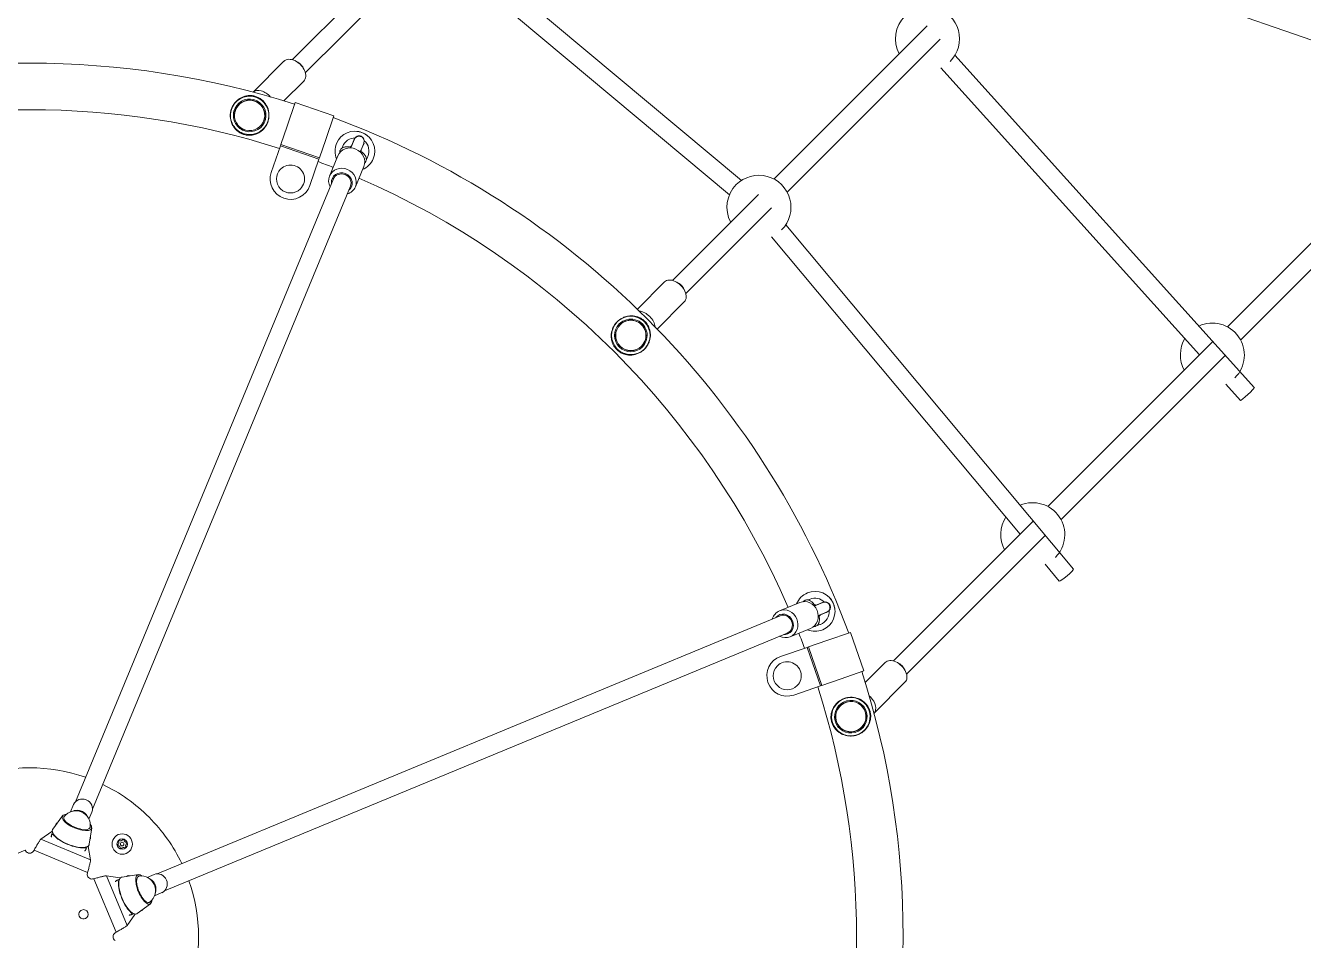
# Model space of a CAD drawing. Header units: millimetres. Extents: x -71377 to 516042, y -145869 to 441446.
# Drawn here: x 213938 to 215035, y 137520 to 138306 of the extents above; entities that cross this region are included whole.
import ezdxf

# ---------------------------------------------------------------- set-up
doc = ezdxf.new("R2010")
doc.units = ezdxf.units.MM
doc.header["$LTSCALE"] = 1000
doc.linetypes.add('_점선_M_', pattern=[3, 1.5, -1.5])
for name, color, linetype, lineweight in [('04', 4, 'Continuous', 5), ('09_HID', 9, '_점선_M_', 5), ('조경라인_dwg', 8, 'Continuous', 5)]:
    doc.layers.add(name, color=color, linetype=linetype, lineweight=lineweight)

# ---------------------------------------------------------------- blocks, each defined once
blk = doc.blocks.new('조경라인_dwg_A$C4b4f5580-7862184-지반층 배치도')
at = {"layer": '04'}
for p, q in [((-2553.7, -906.1), (-2849.4, -658.9)), ((-2820.3, -683.2), (-2939.5, -802.4)), ((-2928.2, -813.7), (-2808, -693.5)), ((-2819.3, -704.9), (-2564, -918.3)), ((-2256.4, -719), (-1963.6, -820.3)), ((-2394.3, -773.4), (-2525.7, -904.8)), ((-2514.4, -916.1), (-2383, -784.7)), ((-2113.3, -1084.2), (-2370.5, -798.6)), ((-2946.5, -803.7), (-2973, -830.3)), ((-2935.9, -803.8), (-2937.3, -803.2)), ((-2928.9, -811.6), (-2929.6, -810.1)), ((-2382.4, -809.3), (-2160.5, -1055.7)), ((-2946.6, -837.8), (-2929.5, -820.7)), ((-2937.3, -840.5), (-2937.4, -840.7)), ((-1941.1, -836.4), (-2136.5, -1031.8)), ((-2125.2, -1043.1), (-1929.8, -847.7)), ((-2880.2, -879.7), (-2878, -874.3)), ((-2924.4, -910.5), (-2916.5, -887.7)), ((-2900.2, -884.8), (-2907.4, -902.3)), ((-2885.2, -911.5), (-2878, -894)), ((-2904.1, -904.8), (-3125.6, -1439.6)), ((-3110.8, -1445.7), (-2889.4, -911)), ((-2539.1, -918.2), (-2612.8, -991.9)), ((-2601.5, -1003.2), (-2527.8, -929.6)), ((-2527.9, -954.4), (-2314.5, -1209.8)), ((-2268.5, -1239.8), (-2515.7, -944.1)), ((-2619.8, -993.2), (-2643.1, -1016.6)), ((-2609.2, -993.3), (-2610.7, -992.7)), ((-2602.3, -1001.1), (-2602.9, -999.6)), ((-2626.2, -1033.6), (-2602.8, -1010.2)), ((-2149.1, -1044.4), (-2290.7, -1186)), ((-2279.4, -1197.3), (-2138.4, -1056.3)), ((-2137.8, -1080.9), (-2125.2, -1094.9)), ((-2303.1, -1198.4), (-2423.3, -1318.6)), ((-2412, -1329.9), (-2292.8, -1210.7)), ((-2292.9, -1235.6), (-2280.8, -1250)), ((-2503.6, -1268.4), (-2521, -1275.6)), ((-2520.6, -1279.8), (-3055.3, -1501.3)), ((-2485.9, -1278.9), (-2480.5, -1276.7)), ((-3049.1, -1516), (-2514.4, -1294.6)), ((-2511.9, -1297.8), (-2494.4, -1290.6)), ((-2496.2, -1306.6), (-2484.8, -1339.7)), ((-2430.3, -1319.9), (-2447.4, -1337)), ((-2419.7, -1320), (-2421.1, -1319.4)), ((-2412.8, -1327.7), (-2413.4, -1326.3)), ((-2450.3, -1327.8), (-2450.1, -1327.7)), ((-2439.9, -1363.5), (-2413.3, -1336.9)), ((-2508.7, -1347.9), (-2485.9, -1340)), ((-3127.1, -1441.8), (-3129.7, -1448)), ((-3136.6, -1451.6), (-3145, -1463)), ((-3142.3, -1459), (-3142.7, -1459.8)), ((-3114, -1454.5), (-3111.4, -1448.3)), ((-3145.2, -1465.9), (-3146.1, -1468)), ((-3143.9, -1468), (-3144, -1468.3)), ((-3113.7, -1475.9), (-3111.6, -1461.9)), ((-3118, -1478.7), (-3118.1, -1479)), ((-3116.5, -1480.3), (-3115.6, -1478.1)), ((-3113.1, -1472.1), (-3112.8, -1471.2)), ((-3071.5, -1502), (-3085.5, -1504.1)), ((-3057.9, -1501.8), (-3064.1, -1504.4)), ((-3087.7, -1506), (-3089.9, -1506.9)), ((-3088.3, -1508.4), (-3088.6, -1508.6)), ((-3080.8, -1503.2), (-3081.7, -1503.5)), ((-3057.6, -1520.1), (-3051.4, -1517.5)), ((-3077.6, -1534.3), (-3077.9, -1534.4)), ((-3077.6, -1536.5), (-3075.4, -1535.6)), ((-3072.5, -1535.4), (-3061.2, -1527)), ((-3069.4, -1533.1), (-3068.6, -1532.7))]:
    blk.add_line(p, q, dxfattribs=at)
at = {"layer": '04', "flags": 128}
for points in [[(-2949.2, -875.2), (-2916.1, -886.6), (-2910.7, -870.8), (-2903.7, -850.5), (-2936.8, -839.1), (-2943.8, -859.4), (-2949.2, -875.2), (-2949.6, -876.3), (-2957.5, -899.1)], [(-2949.6, -876.3), (-2916.5, -887.7), (-2916.1, -886.6)], [(-2889.2, -878.1), (-2886.1, -870.5), (-2886.5, -871.6)], [(-2886.3, -870.9), (-2888.5, -876.3), (-2888.4, -876.2)], [(-2878.3, -875), (-2877.8, -873.9), (-2881, -881.5)], [(-2491.1, -1271.4), (-2483.5, -1268.2), (-2484.6, -1268.7)], [(-2483.9, -1268.4), (-2489.3, -1270.6), (-2489.2, -1270.6)], [(-2481.1, -1276.9), (-2480.1, -1276.5), (-2487.7, -1279.6)], [(-2497.3, -1306.9), (-2485.9, -1340), (-2484.8, -1339.7), (-2469, -1334.2), (-2448.7, -1327.2), (-2460.1, -1294.1), (-2480.4, -1301.1), (-2496.2, -1306.6), (-2497.3, -1306.9), (-2520.1, -1314.8)], [(-3114.5, -1477.9), (-3112.5, -1489.3), (-3155.3, -1471.6), (-3145.9, -1464.9)], [(-3168.1, -1481.9), (-3168.7, -1481.1), (-3214.7, -1500.2), (-3214.5, -1501.2)], [(-3115.3, -1501.2), (-3115.2, -1500.2), (-3161.1, -1481.1), (-3161.7, -1481.9)], [(-3074.5, -1536.3), (-3081.2, -1545.7), (-3098.9, -1503), (-3087.5, -1504.9)], [(-3091.5, -1552.1), (-3090.7, -1551.5), (-3109.8, -1505.6), (-3110.8, -1505.7)]]:
    blk.add_lwpolyline(points, dxfattribs=at)
at = {"layer": '04'}
for centre, radius, start, end in [((-2394, -784.4), 27.5, 314.9989, 135.0011), ((-2394, -784.4), 27.5, 135.0011, 208.0856), ((-3164.9, -1555.3), 750, 72.3371, 107.6629), ((-3164.9, -1555.3), 750, 72.3371, 107.6629), ((-2976, -850.2), 16.5, 75, 165), ((-2976, -850.2), 16.5, 75, 165), ((-2976, -850.2), 17.1, 75, 85.1419), ((-2976, -850.2), 17.1, 75, 85.1419), ((-2976, -850.2), 17.1, 64.8581, 75), ((-2976, -850.2), 17.1, 64.8581, 75), ((-2976, -850.2), 14, 345, 165), ((-2976, -850.2), 14, 345, 165), ((-2976, -850.2), 13.1, 345, 165), ((-2976, -850.2), 13.1, 345, 165), ((-2976, -850.2), 13, 345, 165), ((-2976, -850.2), 13, 345, 165), ((-2976, -850.2), 16.5, 345, 75), ((-2976, -850.2), 16.5, 345, 75), ((-3164.9, -1555.3), 710, 72.4124, 107.5876), ((-2976, -850.2), 16.5, 165, 255), ((-2976, -850.2), 16.5, 165, 255), ((-2976, -850.2), 14, 165, 255), ((-2976, -850.2), 14, 165, 255), ((-2976, -850.2), 13.1, 165, 255), ((-2976, -850.2), 13.1, 165, 255), ((-2976, -850.2), 13, 165, 255), ((-2976, -850.2), 13, 165, 255), ((-2976, -850.2), 16.5, 255, 345), ((-2976, -850.2), 16.5, 255, 345), ((-2976, -850.2), 14, 255, 345), ((-2976, -850.2), 14, 255, 345), ((-2976, -850.2), 13, 255, 345), ((-2976, -850.2), 13.1, 255, 345), ((-2976, -850.2), 13, 255, 345), ((-2976, -850.2), 13.1, 255, 345), ((-3164.9, -1555.3), 750, 44.9999, 69.663), ((-3164.9, -1555.3), 750, 44.9999, 69.663), ((-2976, -850.2), 17.1, 244.8581, 255), ((-2976, -850.2), 17.1, 244.8581, 255), ((-2976, -850.2), 17.1, 255, 265.1419), ((-2976, -850.2), 17.1, 255, 265.1419), ((-2885.6, -880.9), 17.1, 337.501, 157.5004), ((-2885.6, -880.9), 17.1, 67.5, 77.6419), ((-2885.6, -880.9), 17.1, 57.3581, 67.5), ((-2885.6, -880.9), 17.1, 157.5004, 202.8288), ((-2885.6, -880.9), 11.3, 157.5, 166.0752), ((-2885.6, -880.9), 11.3, 89.4689, 157.5), ((-2885.6, -880.9), 5.5, 122.4032, 140.0986), ((-2885.6, -880.9), 5.1, 128.2562, 137.5353), ((-2885.6, -880.9), 5, 130.3732, 136.8406), ((-2882.1, -872.6), 4.5, 137.9042, 157.5), ((-2882, -872.2), 4.45, 67.4853, 157.4991), ((-2882, -872.2), 4.45, 337.4972, 67.4853), ((-2882.1, -872.6), 4.5, 337.5, 346.7355), ((-2885.6, -880.9), 12.1, 337.5, 48.1018), ((-2885.6, -880.9), 5, 358.1593, 4.6267), ((-2885.6, -880.9), 5.1, 357.4651, 6.7437), ((-2885.6, -880.9), 5.5, 354.9012, 12.5968), ((-2885.6, -880.9), 17.1, 292.1732, 337.501), ((-2885.6, -880.9), 12.1, 324.2804, 337.5), ((-2940.9, -904.8), 17.5, 161, 251), ((-2940.9, -904.8), 12, 135, 315), ((-2940.9, -904.8), 12, 315, 135), ((-3164.9, -1555.3), 710, 68.4684, 69.5876), ((-2940.9, -904.8), 17.5, 251, 341), ((-3164.9, -1555.3), 710, 23.4684, 66.5316), ((-2538.7, -929.1), 27.5, 135.0016, 208.0857), ((-2538.7, -929.1), 27.5, 314.9984, 135.0016), ((-2648.7, -1039.1), 16.5, 135, 225), ((-2648.7, -1039.1), 16.5, 135, 225), ((-2648.7, -1039.1), 14, 135, 225), ((-2648.7, -1039.1), 14, 135, 225), ((-2648.7, -1039.1), 13.1, 135, 225), ((-2648.7, -1039.1), 13.1, 135, 225), ((-2648.7, -1039.1), 13, 135, 225), ((-2648.7, -1039.1), 13, 135, 225), ((-2648.7, -1039.1), 16.5, 45, 135), ((-2648.7, -1039.1), 16.5, 45, 135), ((-2648.7, -1039.1), 14, 315, 135), ((-2648.7, -1039.1), 14, 315, 135), ((-2648.7, -1039.1), 13.1, 315, 135), ((-2648.7, -1039.1), 13.1, 315, 135), ((-2648.7, -1039.1), 13, 315, 135), ((-2648.7, -1039.1), 13, 315, 135), ((-2648.7, -1039.1), 17.1, 45, 55.1419), ((-2648.7, -1039.1), 17.1, 45, 55.1419), ((-2648.7, -1039.1), 16.5, 315, 45), ((-2648.7, -1039.1), 16.5, 315, 45), ((-2648.7, -1039.1), 17.1, 34.8581, 45), ((-2648.7, -1039.1), 17.1, 34.8581, 45), ((-3164.9, -1555.3), 750, 20.337, 44.9999), ((-3164.9, -1555.3), 750, 20.337, 44.9999), ((-2149.4, -1056), 27.5, 314.9977, 115.0987), ((-2149.4, -1056), 27.5, 148.919, 208.0867), ((-2648.7, -1039.1), 17.1, 214.8581, 225), ((-2648.7, -1039.1), 17.1, 214.8581, 225), ((-2648.7, -1039.1), 17.1, 225, 235.1419), ((-2648.7, -1039.1), 17.1, 225, 235.1419), ((-2648.7, -1039.1), 16.5, 225, 315), ((-2648.7, -1039.1), 16.5, 225, 315), ((-2648.7, -1039.1), 14, 225, 315), ((-2648.7, -1039.1), 14, 225, 315), ((-2648.7, -1039.1), 13.1, 225, 315), ((-2648.7, -1039.1), 13.1, 225, 315), ((-2648.7, -1039.1), 13, 225, 315), ((-2648.7, -1039.1), 13, 225, 315), ((-2303.6, -1210.2), 27.5, 314.9975, 112.9783), ((-2303.6, -1210.2), 27.5, 146.8037, 208.0867), ((-2490.5, -1276), 17.1, 112.4942, 157.8281), ((-2490.5, -1276), 17.1, 292.5026, 112.4942), ((-2490.5, -1276), 11.3, 112.5, 121.0752), ((-2490.5, -1276), 11.3, 44.4689, 112.5), ((-2490.5, -1276), 5.5, 77.4032, 95.0986), ((-2490.5, -1276), 5.1, 83.2562, 92.5353), ((-2490.5, -1276), 5, 85.3733, 91.8406), ((-2482.2, -1272.5), 4.5, 92.9042, 112.5), ((-2481.8, -1272.4), 4.45, 22.5079, 112.4864), ((-2481.8, -1272.4), 4.45, 292.5174, 22.5079), ((-2490.5, -1276), 17.1, 22.5, 32.6419), ((-2490.5, -1276), 17.1, 12.3581, 22.5), ((-2490.5, -1276), 5.1, 312.4651, 321.7438), ((-2490.5, -1276), 5, 313.1593, 319.6268), ((-2490.5, -1276), 5.5, 309.9012, 327.5968), ((-2490.5, -1276), 12.1, 292.5, 3.1018), ((-2482.2, -1272.5), 4.5, 292.5, 301.7358), ((-2490.5, -1276), 17.1, 247.1785, 292.5026), ((-2490.5, -1276), 12.1, 279.2804, 292.5), ((-3164.9, -1555.3), 710, 20.4124, 21.5316), ((-2514.4, -1331.3), 17.5, 109, 199), ((-2514.4, -1331.3), 12, 135, 315), ((-2514.4, -1331.3), 12, 315, 135), ((-2514.4, -1331.3), 17.5, 199, 289), ((-3164.9, -1555.3), 750, 342.3371, 17.663), ((-3164.9, -1555.3), 750, 342.3371, 17.663), ((-3164.9, -1555.3), 710, 342.4124, 17.5876), ((-2459.8, -1366.4), 16.5, 105, 195), ((-2459.8, -1366.4), 16.5, 105, 195), ((-2459.8, -1366.4), 14, 105, 195), ((-2459.8, -1366.4), 14, 105, 195), ((-2459.8, -1366.4), 13.1, 105, 195), ((-2459.8, -1366.4), 13.1, 105, 195), ((-2459.8, -1366.4), 13, 105, 195), ((-2459.8, -1366.4), 13, 105, 195), ((-2459.8, -1366.4), 16.5, 15, 105), ((-2459.8, -1366.4), 16.5, 15, 105), ((-2459.8, -1366.4), 14, 285, 105), ((-2459.8, -1366.4), 14, 285, 105), ((-2459.8, -1366.4), 13.1, 285, 105), ((-2459.8, -1366.4), 13.1, 285, 105), ((-2459.8, -1366.4), 13, 285, 105), ((-2459.8, -1366.4), 13, 285, 105), ((-2459.8, -1366.4), 17.1, 15, 25.1419), ((-2459.8, -1366.4), 17.1, 15, 25.1419), ((-2459.8, -1366.4), 17.1, 184.8581, 195), ((-2459.8, -1366.4), 17.1, 184.8581, 195), ((-2459.8, -1366.4), 17.1, 195, 205.1419), ((-2459.8, -1366.4), 17.1, 195, 205.1419), ((-2459.8, -1366.4), 16.5, 195, 285), ((-2459.8, -1366.4), 16.5, 195, 285), ((-2459.8, -1366.4), 14, 195, 285), ((-2459.8, -1366.4), 14, 195, 285), ((-2459.8, -1366.4), 13.1, 195, 285), ((-2459.8, -1366.4), 13.1, 195, 285), ((-2459.8, -1366.4), 13, 195, 285), ((-2459.8, -1366.4), 13, 195, 285), ((-2459.8, -1366.4), 16.5, 285, 15), ((-2459.8, -1366.4), 16.5, 285, 15), ((-2459.8, -1366.4), 17.1, 4.8581, 15), ((-2459.8, -1366.4), 17.1, 4.8581, 15), ((-3164.9, -1555.3), 145, 70.6625, 109.3372), ((-3164.9, -1555.3), 145, 45, 64.337), ((-3125.3, -1459.8), 12.5, 352.5178, 142.4816), ((-3164.9, -1555.3), 145, 25.663, 45), ((-3085.4, -1475.8), 8.75, 135, 225), ((-3085.4, -1475.8), 8.75, 45, 135), ((-3085.4, -1475.8), 8.75, 315, 45), ((-3085.4, -1475.8), 4.5, 45, 225), ((-3090.2, -1474.5), 2, 295.5416, 34.4584), ((-3085.4, -1475.8), 4, 187.3316, 202.6684), ((-3088.9, -1479.3), 2, 355.5416, 94.4584), ((-3085.4, -1475.8), 4, 127.3316, 142.6684), ((-3085.4, -1475.8), 4.5, 225, 315), ((-3086.7, -1471), 2, 235.5416, 334.4584), ((-3085.4, -1475.8), 1.5, 45, 225), ((-3085.4, -1475.8), 4, 247.3316, 262.6684), ((-3085.4, -1475.8), 1.5, 225, 45), ((-3084.1, -1480.6), 2, 55.5416, 154.4584), ((-3085.4, -1475.8), 4, 67.3316, 82.6684), ((-3081.8, -1472.3), 2, 175.5416, 274.4584), ((-3085.4, -1475.8), 4, 307.3316, 322.6684), ((-3080.5, -1477.1), 2, 115.5416, 214.4584), ((-3085.4, -1475.8), 4.5, 315, 45), ((-3085.4, -1475.8), 4, 7.3316, 22.6684), ((-3164.9, -1479.6), 4, 216.4674, 323.5326), ((-3085.4, -1475.8), 8.75, 225, 315), ((-3111.4, -1501.8), 4, 171.4674, 278.5326), ((-3069.3, -1515.7), 12.5, 307.5193, 97.4873), ((-3164.9, -1555.3), 145, 340.6628, 19.3375), ((-3118.6, -1536.1), 4, 112.5, 292.5), ((-3118.6, -1536.1), 4, 292.5, 112.5), ((-3089.2, -1555.3), 4, 126.4674, 233.5326)]:
    blk.add_arc(centre, radius, start, end, dxfattribs=at)
for centre, major_axis, ratio, start_param, end_param in [((-2938, -812.2), (-8.49, 8.49), 0.656132, 5.22901, 6.283111), ((-2938, -812.2), (-8.49, 8.49), 0.656132, 4.589367, 5.22901), ((-2936.4, -810.6), (-6.36, 6.36), 0.656132, 4.589367, 5.22901), ((-2936.4, -810.6), (-6.36, 6.36), 0.656132, 4.195833, 4.589367), ((-2938, -812.2), (-8.49, 8.49), 0.656132, 4.195833, 4.589367), ((-2938, -812.2), (-8.49, 8.49), 0.656132, 3.141518, 4.195833), ((-2964.7, -838.9), (-8.49, 8.49), 0.656132, 4.589367, 6.265384), ((-2889.1, -889.4), (-11.1, 4.6), 0.925503, 4.712389, 6.283185), ((-2889.1, -889.4), (-11.1, 4.6), 0.925503, 3.141593, 4.712389), ((-2896.3, -906.9), (-11.1, 4.6), 0.925503, 4.712389, 6.283185), ((-2896.8, -907.9), (-8.31, 3.44), 0.925503, 4.712389, 6.758746), ((-2896.8, -907.9), (-7.39, 3.06), 0.925503, 4.712389, 6.283185), ((-2896.3, -906.9), (-11.1, 4.6), 0.925503, 3.141593, 4.712389), ((-2896.3, -906.9), (-11.1, 4.6), 0.925503, 0, 0.840994), ((-2896.8, -907.9), (-7.39, 3.06), 0.925503, 3.141593, 4.712389), ((-2896.8, -907.9), (-8.31, 3.44), 0.925503, 2.666034, 4.712389), ((-2896.3, -906.9), (-11.1, 4.6), 0.925503, 2.300599, 3.141593), ((-2611.3, -1001.7), (-8.49, 8.49), 0.656132, 5.229053, 6.283185), ((-2611.3, -1001.7), (-8.49, 8.49), 0.656132, 4.712389, 5.229053), ((-2609.7, -1000.1), (-6.36, 6.36), 0.656132, 4.712389, 5.229053), ((-2611.3, -1001.7), (-8.49, 8.49), 0.656132, 4.195725, 4.712389), ((-2609.7, -1000.1), (-6.36, 6.36), 0.656132, 4.195725, 4.712389), ((-2611.3, -1001.7), (-8.49, 8.49), 0.656132, 3.141593, 4.195725), ((-2638, -1028.4), (-8.49, 8.49), 0.656132, 4.712389, 5.638585), ((-2638, -1028.4), (-8.49, 8.49), 0.656132, 3.786193, 4.712389), ((-2119.3, -1089.5), (5.94, 5.35), 0.05653, 4.715346, 6.283167), ((-2119.3, -1089.5), (5.94, 5.35), 0.05653, 3.14455, 4.715346), ((-2274.7, -1244.9), (6.14, 5.13), 0.096076, 4.720978, 6.283137), ((-2274.7, -1244.9), (6.14, 5.13), 0.096076, 3.150182, 4.720978), ((-2499, -1279.5), (-4.6, 11.1), 0.925503, 4.712389, 6.283185), ((-2516.5, -1286.7), (-4.6, 11.1), 0.925503, 0, 0.840993), ((-2517.5, -1287.2), (-3.44, 8.31), 0.925503, 4.712389, 6.758744), ((-2516.5, -1286.7), (-4.6, 11.1), 0.925503, 4.712389, 6.283185), ((-2517.5, -1287.2), (-3.06, 7.39), 0.925503, 4.712389, 6.283185), ((-2516.5, -1286.7), (-4.6, 11.1), 0.925503, 3.141593, 4.712389), ((-2499, -1279.5), (-4.6, 11.1), 0.925503, 3.141593, 4.712389), ((-2517.5, -1287.2), (-3.44, 8.31), 0.925503, 2.666032, 4.712389), ((-2517.5, -1287.2), (-3.06, 7.39), 0.925503, 3.141593, 4.712389), ((-2516.5, -1286.7), (-4.6, 11.1), 0.925503, 2.300599, 3.141593), ((-2421.8, -1328.4), (-8.49, 8.49), 0.656132, 5.229053, 6.283185), ((-2421.8, -1328.4), (-8.49, 8.49), 0.656132, 4.712389, 5.229053), ((-2420.2, -1326.8), (-6.36, 6.36), 0.656132, 4.712389, 5.229053), ((-2421.8, -1328.4), (-8.49, 8.49), 0.656132, 4.195725, 4.712389), ((-2420.2, -1326.8), (-6.36, 6.36), 0.656132, 4.195725, 4.712389), ((-2421.8, -1328.4), (-8.49, 8.49), 0.656132, 3.141593, 4.195725), ((-2448.5, -1355.1), (-8.49, 8.49), 0.656132, 4.712389, 4.839051), ((-2448.5, -1355.1), (-8.49, 8.49), 0.656132, 3.15949, 4.712389), ((-3119.3, -1445.1), (-7.85, 3.25), 0.926383, 3.141593, 6.283185), ((-3123.7, -1455.8), (-8.78, 3.64), 0.926383, 4.712389, 5.496744), ((-3123.7, -1455.8), (-8.78, 3.64), 0.926383, 3.928042, 4.712389), ((-3140.5, -1459.7), (-1.85, 0.77), 0.926383, 5.50685, 6.283185), ((-3124.3, -1457.2), (-12.5, 5.2), 0.376583, 0, 3.141593), ((-3124.3, -1457.2), (-12.5, 5.2), 0.376583, 6.189264, 6.283185), ((-3124.3, -1457.2), (-12.5, 5.2), 0.376583, 5.675977, 6.189264), ((-3124.3, -1457.2), (-11.2, 4.6), 0.376583, 0, 3.141593), ((-3124.3, -1457.2), (-11.2, 4.6), 0.376583, 6.182514, 6.283185), ((-3124.3, -1457.2), (-12.5, 5.2), 0.376583, 3.235514, 3.7488), ((-3129.6, -1470), (-15.7, 6.5), 0.376583, 0, 3.141593), ((-3130.8, -1473), (-16.2, 6.7), 0.395746, 5.980961, 6.039408), ((-3129.6, -1470), (-15.7, 6.5), 0.376583, 6.189264, 6.283185), ((-3129.6, -1470), (-16.2, 6.7), 0.376583, 0.643501, 2.498092), ((-3124.3, -1457.2), (-11.2, 4.6), 0.376583, 3.141593, 3.242264), ((-3114.6, -1470.5), (-1.85, 0.77), 0.926383, 3.141593, 3.917914), ((-3124.3, -1457.2), (-12.5, 5.2), 0.376583, 3.141593, 3.235514), ((-3130.8, -1473), (-16.2, 6.7), 0.395746, 3.38537, 3.443817), ((-3129.6, -1470), (-15.7, 6.5), 0.376583, 3.141593, 3.235514), ((-3080, -1505), (-0.77, 1.85), 0.926383, 5.506863, 6.283185), ((-3066.8, -1514.7), (-5.2, 12.5), 0.376583, 0, 3.141593), ((-3066.8, -1514.7), (-5.2, 12.5), 0.376583, 6.189264, 6.283185), ((-3066.8, -1514.7), (-5.2, 12.5), 0.376583, 5.675977, 6.189264), ((-3054.7, -1509.7), (-3.25, 7.85), 0.926383, 3.141593, 6.283185), ((-3079.6, -1520), (-6.5, 15.7), 0.376583, 0, 3.141593), ((-3079.6, -1520), (-6.7, 16.2), 0.376583, 0.643501, 2.498092), ((-3082.6, -1521.2), (-6.7, 16.2), 0.395746, 5.980961, 6.039408), ((-3079.6, -1520), (-6.5, 15.7), 0.376583, 6.189264, 6.283185), ((-3066.8, -1514.7), (-4.6, 11.2), 0.376583, 0, 3.141593), ((-3066.8, -1514.7), (-4.6, 11.2), 0.376583, 6.182514, 6.283185), ((-3065.4, -1514.1), (-3.64, 8.78), 0.926383, 4.712389, 5.496736), ((-3065.4, -1514.1), (-3.64, 8.78), 0.926383, 3.928034, 4.712389), ((-3066.8, -1514.7), (-5.2, 12.5), 0.376583, 3.235514, 3.7488), ((-3082.6, -1521.2), (-6.7, 16.2), 0.395746, 3.38537, 3.443817), ((-3079.6, -1520), (-6.5, 15.7), 0.376583, 3.141593, 3.235514), ((-3069.3, -1530.9), (-0.77, 1.85), 0.926383, 3.141593, 3.917928), ((-3066.8, -1514.7), (-4.6, 11.2), 0.376583, 3.141593, 3.242264), ((-3066.8, -1514.7), (-5.2, 12.5), 0.376583, 3.141593, 3.235514)]:
    blk.add_ellipse(centre, major_axis=major_axis, ratio=ratio, start_param=start_param, end_param=end_param, dxfattribs=at)
for points, knots in [([(-2974.5, -833.2), (-2975.5, -833.1), (-2977.4, -833.1), (-2980.1, -833.7), (-2982.3, -834.5), (-2983.5, -835.1), (-2984.1, -835.5), (-2984.5, -835.7), (-2985.7, -836.5), (-2987.4, -837.8), (-2989.4, -840.2), (-2991, -842.9), (-2991.8, -844.9), (-2992.3, -846.9), (-2992.7, -849), (-2992.6, -852.2), (-2992, -855.2), (-2991.2, -857.3), (-2990.6, -858.5), (-2990.4, -858.9), (-2990, -859.5), (-2989.3, -860.7), (-2987.8, -862.5), (-2985.7, -864.3), (-2984.1, -865.3), (-2983.3, -865.7)], [0, 0, 0, 0, 0.0625, 0.125, 0.1875, 0.21875, 0.21875, 0.234375, 0.25, 0.3125, 0.375, 0.4375, 0.5, 0.5, 0.5625, 0.625, 0.6875, 0.75, 0.765625, 0.78125, 0.78125, 0.8125, 0.875, 0.9375, 1, 1, 1, 1]), ([(-2974.5, -833.2), (-2975.5, -833.1), (-2977.4, -833.1), (-2980.1, -833.7), (-2982.3, -834.5), (-2983.5, -835.1), (-2984.1, -835.5), (-2984.5, -835.7), (-2985.7, -836.5), (-2987.4, -837.8), (-2989.4, -840.2), (-2991, -842.9), (-2991.8, -844.9), (-2992.3, -846.9), (-2992.7, -849), (-2992.6, -852.2), (-2992, -855.2), (-2991.2, -857.3), (-2990.6, -858.5), (-2990.4, -858.9), (-2990, -859.5), (-2989.3, -860.7), (-2987.8, -862.5), (-2985.7, -864.3), (-2984.1, -865.3), (-2983.3, -865.7)], [0, 0, 0, 0, 0.0625, 0.125, 0.1875, 0.21875, 0.21875, 0.234375, 0.25, 0.3125, 0.375, 0.4375, 0.5, 0.5, 0.5625, 0.625, 0.6875, 0.75, 0.765625, 0.78125, 0.78125, 0.8125, 0.875, 0.9375, 1, 1, 1, 1]), ([(-2977.4, -867.3), (-2976.5, -867.3), (-2974.6, -867.3), (-2971.9, -866.7), (-2969.7, -865.9), (-2968.5, -865.3), (-2967.9, -865), (-2967.5, -864.7), (-2966.3, -864), (-2964.6, -862.6), (-2962.6, -860.2), (-2960.9, -857.5), (-2960.2, -855.5), (-2959.7, -853.5), (-2959.3, -851.4), (-2959.4, -848.2), (-2959.9, -845.2), (-2960.7, -843.1), (-2961.4, -841.9), (-2961.6, -841.5), (-2961.9, -840.9), (-2962.7, -839.8), (-2964.1, -838), (-2966.3, -836.1), (-2967.9, -835.1), (-2968.7, -834.7)], [0, 0, 0, 0, 0.0625, 0.125, 0.1875, 0.21875, 0.21875, 0.234375, 0.25, 0.3125, 0.375, 0.4375, 0.5, 0.5, 0.5625, 0.625, 0.6875, 0.75, 0.765625, 0.78125, 0.78125, 0.8125, 0.875, 0.9375, 1, 1, 1, 1]), ([(-2977.4, -867.3), (-2976.5, -867.3), (-2974.6, -867.3), (-2971.9, -866.7), (-2969.7, -865.9), (-2968.5, -865.3), (-2967.9, -865), (-2967.5, -864.7), (-2966.3, -864), (-2964.6, -862.6), (-2962.6, -860.2), (-2960.9, -857.5), (-2960.2, -855.5), (-2959.7, -853.5), (-2959.3, -851.4), (-2959.4, -848.2), (-2959.9, -845.2), (-2960.7, -843.1), (-2961.4, -841.9), (-2961.6, -841.5), (-2961.9, -840.9), (-2962.7, -839.8), (-2964.1, -838), (-2966.3, -836.1), (-2967.9, -835.1), (-2968.7, -834.7)], [0, 0, 0, 0, 0.0625, 0.125, 0.1875, 0.21875, 0.21875, 0.234375, 0.25, 0.3125, 0.375, 0.4375, 0.5, 0.5, 0.5625, 0.625, 0.6875, 0.75, 0.765625, 0.78125, 0.78125, 0.8125, 0.875, 0.9375, 1, 1, 1, 1]), ([(-2889, -877.5), (-2889.3, -877.5), (-2889.8, -877.4), (-2890.8, -877.2), (-2891.8, -877.1), (-2892.7, -877.1), (-2893.5, -877.2), (-2894.5, -877.3), (-2895.3, -877.6), (-2896.1, -877.9), (-2896.4, -878.1), (-2896.9, -878.4), (-2897.3, -878.7), (-2897.8, -879.3), (-2898.1, -879.8), (-2898.3, -880.2)], [0, 0, 0, 0, 0.0625, 0.125, 0.25, 0.3125, 0.375, 0.5, 0.625, 0.625, 0.75, 0.75, 0.8125, 0.875, 1, 1, 1, 1]), ([(-2882.6, -868.1), (-2882.3, -868.1), (-2881.5, -868.1), (-2880.8, -868.3), (-2880, -868.6), (-2879.4, -869), (-2878.8, -869.5), (-2878.6, -869.8)], [0, 0, 0, 0, 0.25, 0.5, 0.5, 0.75, 1, 1, 1, 1]), ([(-2877.7, -871.8), (-2877.8, -871.4), (-2877.9, -871), (-2878.2, -870.4), (-2878.4, -870.1), (-2878.6, -869.8)], [0, 0, 0, 0, 0.5, 0.5, 1, 1, 1, 1]), ([(-2876.1, -889.4), (-2875.9, -889), (-2875.8, -888.7), (-2875.8, -888.1), (-2875.8, -887.7), (-2875.8, -887), (-2876, -886.2), (-2876.2, -885.7), (-2876.4, -885.2), (-2876.7, -884.7), (-2877.2, -884), (-2877.8, -883.3), (-2878.5, -882.7), (-2879, -882.2), (-2879.9, -881.5), (-2880.3, -881.2), (-2880.8, -880.9)], [0, 0, 0, 0, 0.125, 0.125, 0.1875, 0.25, 0.34375, 0.4375, 0.4375, 0.5, 0.625, 0.6875, 0.75, 0.875, 0.875, 1, 1, 1, 1]), ([(-2877.2, -891), (-2877, -890.8), (-2876.7, -890.5), (-2876.5, -890.1), (-2876.3, -889.8), (-2876.2, -889.5), (-2876.1, -889.4)], [0, 0, 0, 0, 0.5, 0.5, 0.75, 1, 1, 1, 1]), ([(-2639, -1025.1), (-2639.8, -1024.6), (-2641.4, -1023.7), (-2644, -1022.8), (-2646.3, -1022.4), (-2647.7, -1022.3), (-2648.4, -1022.3), (-2648.9, -1022.3), (-2650.2, -1022.4), (-2652.4, -1022.7), (-2655.3, -1023.8), (-2658.1, -1025.3), (-2659.7, -1026.7), (-2661.2, -1028.1), (-2662.6, -1029.8), (-2664.1, -1032.5), (-2665.1, -1035.5), (-2665.5, -1037.6), (-2665.6, -1039), (-2665.6, -1039.5), (-2665.6, -1040.2), (-2665.5, -1041.5), (-2665.1, -1043.8), (-2664.2, -1046.5), (-2663.3, -1048.1), (-2662.8, -1048.9)], [0, 0, 0, 0, 0.0625, 0.125, 0.1875, 0.21875, 0.21875, 0.234375, 0.25, 0.3125, 0.375, 0.4375, 0.5, 0.5, 0.5625, 0.625, 0.6875, 0.75, 0.765625, 0.78125, 0.78125, 0.8125, 0.875, 0.9375, 1, 1, 1, 1]), ([(-2639, -1025.1), (-2639.8, -1024.6), (-2641.4, -1023.7), (-2644, -1022.8), (-2646.3, -1022.4), (-2647.7, -1022.3), (-2648.4, -1022.3), (-2648.9, -1022.3), (-2650.2, -1022.4), (-2652.4, -1022.7), (-2655.3, -1023.8), (-2658.1, -1025.3), (-2659.7, -1026.7), (-2661.2, -1028.1), (-2662.6, -1029.8), (-2664.1, -1032.5), (-2665.1, -1035.5), (-2665.5, -1037.6), (-2665.6, -1039), (-2665.6, -1039.5), (-2665.6, -1040.2), (-2665.5, -1041.5), (-2665.1, -1043.8), (-2664.2, -1046.5), (-2663.3, -1048.1), (-2662.8, -1048.9)], [0, 0, 0, 0, 0.0625, 0.125, 0.1875, 0.21875, 0.21875, 0.234375, 0.25, 0.3125, 0.375, 0.4375, 0.5, 0.5, 0.5625, 0.625, 0.6875, 0.75, 0.765625, 0.78125, 0.78125, 0.8125, 0.875, 0.9375, 1, 1, 1, 1]), ([(-2658.5, -1053.2), (-2657.7, -1053.7), (-2656.1, -1054.6), (-2653.4, -1055.5), (-2651.1, -1055.9), (-2649.8, -1056), (-2649.1, -1056), (-2648.6, -1056), (-2647.2, -1055.9), (-2645.1, -1055.5), (-2642.1, -1054.5), (-2639.4, -1053), (-2637.7, -1051.6), (-2636.3, -1050.2), (-2634.9, -1048.5), (-2633.3, -1045.8), (-2632.3, -1042.8), (-2632, -1040.6), (-2631.9, -1039.3), (-2631.9, -1038.8), (-2631.9, -1038.1), (-2632, -1036.8), (-2632.4, -1034.5), (-2633.3, -1031.8), (-2634.2, -1030.2), (-2634.7, -1029.4)], [0, 0, 0, 0, 0.0625, 0.125, 0.1875, 0.21875, 0.21875, 0.234375, 0.25, 0.3125, 0.375, 0.4375, 0.5, 0.5, 0.5625, 0.625, 0.6875, 0.75, 0.765625, 0.78125, 0.78125, 0.8125, 0.875, 0.9375, 1, 1, 1, 1]), ([(-2658.5, -1053.2), (-2657.7, -1053.7), (-2656.1, -1054.6), (-2653.4, -1055.5), (-2651.1, -1055.9), (-2649.8, -1056), (-2649.1, -1056), (-2648.6, -1056), (-2647.2, -1055.9), (-2645.1, -1055.5), (-2642.1, -1054.5), (-2639.4, -1053), (-2637.7, -1051.6), (-2636.3, -1050.2), (-2634.9, -1048.5), (-2633.3, -1045.8), (-2632.3, -1042.8), (-2632, -1040.6), (-2631.9, -1039.3), (-2631.9, -1038.8), (-2631.9, -1038.1), (-2632, -1036.8), (-2632.4, -1034.5), (-2633.3, -1031.8), (-2634.2, -1030.2), (-2634.7, -1029.4)], [0, 0, 0, 0, 0.0625, 0.125, 0.1875, 0.21875, 0.21875, 0.234375, 0.25, 0.3125, 0.375, 0.4375, 0.5, 0.5, 0.5625, 0.625, 0.6875, 0.75, 0.765625, 0.78125, 0.78125, 0.8125, 0.875, 0.9375, 1, 1, 1, 1]), ([(-2490.5, -1271.2), (-2490.7, -1270.9), (-2491, -1270.5), (-2491.6, -1269.6), (-2492.2, -1268.9), (-2492.8, -1268.3), (-2493.5, -1267.7), (-2494.3, -1267.1), (-2495, -1266.7), (-2495.8, -1266.4), (-2496.2, -1266.3), (-2496.8, -1266.2), (-2497.2, -1266.2), (-2498, -1266.2), (-2498.6, -1266.4), (-2499, -1266.5)], [0, 0, 0, 0, 0.0625, 0.125, 0.25, 0.3125, 0.375, 0.5, 0.625, 0.625, 0.75, 0.75, 0.8125, 0.875, 1, 1, 1, 1]), ([(-2479.4, -1269), (-2479.1, -1269.2), (-2478.5, -1269.8), (-2478.2, -1270.5), (-2477.9, -1271.2), (-2477.7, -1271.9), (-2477.7, -1272.7), (-2477.7, -1273)], [0, 0, 0, 0, 0.25, 0.5, 0.5, 0.75, 1, 1, 1, 1]), ([(-2489.8, -1288.7), (-2489.4, -1288.5), (-2489.1, -1288.3), (-2488.6, -1288), (-2488.3, -1287.7), (-2487.9, -1287.2), (-2487.5, -1286.5), (-2487.2, -1286), (-2487.1, -1285.5), (-2486.9, -1284.9), (-2486.8, -1284.1), (-2486.7, -1283.2), (-2486.7, -1282.3), (-2486.8, -1281.5), (-2486.9, -1280.5), (-2487, -1279.9), (-2487.1, -1279.4)], [0, 0, 0, 0, 0.125, 0.125, 0.1875, 0.25, 0.34375, 0.4375, 0.4375, 0.5, 0.625, 0.6875, 0.75, 0.875, 0.875, 1, 1, 1, 1]), ([(-2478.5, -1275.1), (-2478.3, -1274.8), (-2478.1, -1274.4), (-2477.8, -1273.8), (-2477.8, -1273.4), (-2477.7, -1273)], [0, 0, 0, 0, 0.5, 0.5, 1, 1, 1, 1]), ([(-2491.8, -1289), (-2491.4, -1289), (-2491, -1289), (-2490.6, -1288.9), (-2490.2, -1288.8), (-2489.9, -1288.7), (-2489.8, -1288.7)], [0, 0, 0, 0, 0.5, 0.5, 0.75, 1, 1, 1, 1]), ([(-2444.3, -1359.1), (-2444.7, -1358.3), (-2445.7, -1356.7), (-2447.5, -1354.6), (-2449.3, -1353.1), (-2450.5, -1352.3), (-2451.1, -1352), (-2451.5, -1351.8), (-2452.7, -1351.2), (-2454.8, -1350.4), (-2457.8, -1349.8), (-2461, -1349.7), (-2463.1, -1350.1), (-2465.1, -1350.6), (-2467.1, -1351.4), (-2469.8, -1353), (-2472.2, -1355), (-2473.5, -1356.7), (-2474.3, -1357.9), (-2474.5, -1358.3), (-2474.9, -1358.9), (-2475.5, -1360.1), (-2476.3, -1362.3), (-2476.9, -1365), (-2476.9, -1366.9), (-2476.9, -1367.8)], [0, 0, 0, 0, 0.0625, 0.125, 0.1875, 0.21875, 0.21875, 0.234375, 0.25, 0.3125, 0.375, 0.4375, 0.5, 0.5, 0.5625, 0.625, 0.6875, 0.75, 0.765625, 0.78125, 0.78125, 0.8125, 0.875, 0.9375, 1, 1, 1, 1]), ([(-2444.3, -1359.1), (-2444.7, -1358.3), (-2445.7, -1356.7), (-2447.5, -1354.6), (-2449.3, -1353.1), (-2450.5, -1352.3), (-2451.1, -1352), (-2451.5, -1351.8), (-2452.7, -1351.2), (-2454.8, -1350.4), (-2457.8, -1349.8), (-2461, -1349.7), (-2463.1, -1350.1), (-2465.1, -1350.6), (-2467.1, -1351.4), (-2469.8, -1353), (-2472.2, -1355), (-2473.5, -1356.7), (-2474.3, -1357.9), (-2474.5, -1358.3), (-2474.9, -1358.9), (-2475.5, -1360.1), (-2476.3, -1362.3), (-2476.9, -1365), (-2476.9, -1366.9), (-2476.9, -1367.8)], [0, 0, 0, 0, 0.0625, 0.125, 0.1875, 0.21875, 0.21875, 0.234375, 0.25, 0.3125, 0.375, 0.4375, 0.5, 0.5, 0.5625, 0.625, 0.6875, 0.75, 0.765625, 0.78125, 0.78125, 0.8125, 0.875, 0.9375, 1, 1, 1, 1]), ([(-2475.3, -1373.7), (-2474.9, -1374.5), (-2473.9, -1376.1), (-2472.1, -1378.2), (-2470.3, -1379.7), (-2469.1, -1380.5), (-2468.5, -1380.8), (-2468.1, -1381), (-2466.9, -1381.6), (-2464.8, -1382.4), (-2461.8, -1383), (-2458.6, -1383.1), (-2456.5, -1382.7), (-2454.5, -1382.2), (-2452.5, -1381.4), (-2449.8, -1379.8), (-2447.4, -1377.8), (-2446.1, -1376.1), (-2445.3, -1374.9), (-2445.1, -1374.5), (-2444.7, -1373.9), (-2444.1, -1372.7), (-2443.3, -1370.5), (-2442.7, -1367.8), (-2442.7, -1365.9), (-2442.7, -1364.9)], [0, 0, 0, 0, 0.0625, 0.125, 0.1875, 0.21875, 0.21875, 0.234375, 0.25, 0.3125, 0.375, 0.4375, 0.5, 0.5, 0.5625, 0.625, 0.6875, 0.75, 0.765625, 0.78125, 0.78125, 0.8125, 0.875, 0.9375, 1, 1, 1, 1]), ([(-2475.3, -1373.7), (-2474.9, -1374.5), (-2473.9, -1376.1), (-2472.1, -1378.2), (-2470.3, -1379.7), (-2469.1, -1380.5), (-2468.5, -1380.8), (-2468.1, -1381), (-2466.9, -1381.6), (-2464.8, -1382.4), (-2461.8, -1383), (-2458.6, -1383.1), (-2456.5, -1382.7), (-2454.5, -1382.2), (-2452.5, -1381.4), (-2449.8, -1379.8), (-2447.4, -1377.8), (-2446.1, -1376.1), (-2445.3, -1374.9), (-2445.1, -1374.5), (-2444.7, -1373.9), (-2444.1, -1372.7), (-2443.3, -1370.5), (-2442.7, -1367.8), (-2442.7, -1365.9), (-2442.7, -1364.9)], [0, 0, 0, 0, 0.0625, 0.125, 0.1875, 0.21875, 0.21875, 0.234375, 0.25, 0.3125, 0.375, 0.4375, 0.5, 0.5, 0.5625, 0.625, 0.6875, 0.75, 0.765625, 0.78125, 0.78125, 0.8125, 0.875, 0.9375, 1, 1, 1, 1]), ([(-3120.3, -1447.6), (-3120.9, -1447.3), (-3122.1, -1446.9), (-3123.4, -1446.8), (-3124.7, -1446.8), (-3125.6, -1446.9), (-3126.8, -1447.2), (-3127.4, -1447.4), (-3127.7, -1447.5)], [0, 0, 0, 0, 0.25, 0.5, 0.5, 0.75, 0.875, 1, 1, 1, 1]), ([(-3115, -1452.8), (-3115.5, -1451.6), (-3116.2, -1450.6), (-3117.6, -1449.2), (-3118.6, -1448.4), (-3119.7, -1447.8), (-3120.3, -1447.6)], [0, 0, 0, 0, 0.5, 0.5, 0.75, 1, 1, 1, 1]), ([(-3142.3, -1459), (-3142.2, -1458.6), (-3142, -1458.3), (-3141.4, -1457.7), (-3141.1, -1457.5), (-3140.8, -1457.3)], [0, 0, 0, 0, 0.5, 0.5, 1, 1, 1, 1]), ([(-3146.2, -1469.9), (-3146.2, -1469.8), (-3146.2, -1469.7), (-3146.3, -1469.4), (-3146.3, -1469), (-3146.2, -1468.5), (-3146.1, -1468.2), (-3146.1, -1468)], [0, 0, 0, 0, 0.1875, 0.1875, 0.5, 0.75, 1, 1, 1, 1]), ([(-3144, -1468.3), (-3144.2, -1468.1), (-3144.6, -1467.7), (-3145, -1467.5), (-3145.3, -1467.4), (-3145.5, -1467.5), (-3145.6, -1467.5), (-3145.8, -1467.6), (-3146, -1467.9), (-3146.1, -1468)], [0, 0, 0, 0, 0.25, 0.5, 0.625, 0.71875, 0.71875, 0.875, 1, 1, 1, 1]), ([(-3112.8, -1471.2), (-3112.6, -1470.9), (-3112.5, -1470.5), (-3112.5, -1469.7), (-3112.6, -1469.3), (-3112.7, -1469)], [0, 0, 0, 0, 0.5, 0.5, 1, 1, 1, 1]), ([(-3118.1, -1479), (-3117.9, -1479), (-3117.4, -1479), (-3116.9, -1479.1), (-3116.6, -1479.3), (-3116.5, -1479.4), (-3116.5, -1479.6), (-3116.4, -1479.8), (-3116.5, -1480.1), (-3116.5, -1480.3)], [0, 0, 0, 0, 0.25, 0.5, 0.625, 0.71875, 0.71875, 0.875, 1, 1, 1, 1]), ([(-3117.7, -1481.7), (-3117.6, -1481.6), (-3117.6, -1481.6), (-3117.3, -1481.4), (-3117.1, -1481.1), (-3116.7, -1480.7), (-3116.6, -1480.4), (-3116.5, -1480.3)], [0, 0, 0, 0, 0.1875, 0.1875, 0.5, 0.75, 1, 1, 1, 1]), ([(-3080.8, -1503.2), (-3080.4, -1503), (-3080.1, -1502.9), (-3079.3, -1502.9), (-3078.9, -1503), (-3078.5, -1503.1)], [0, 0, 0, 0, 0.5, 0.5, 1, 1, 1, 1]), ([(-3091.3, -1508.1), (-3091.2, -1508.1), (-3091.1, -1508), (-3091, -1507.8), (-3090.7, -1507.5), (-3090.3, -1507.2), (-3090, -1507), (-3089.9, -1506.9)], [0, 0, 0, 0, 0.1875, 0.1875, 0.5, 0.75, 1, 1, 1, 1]), ([(-3088.6, -1508.6), (-3088.6, -1508.3), (-3088.6, -1507.8), (-3088.7, -1507.3), (-3088.9, -1507), (-3089, -1507), (-3089.2, -1506.9), (-3089.4, -1506.8), (-3089.7, -1506.9), (-3089.9, -1506.9)], [0, 0, 0, 0, 0.25, 0.5, 0.625, 0.71875, 0.71875, 0.875, 1, 1, 1, 1]), ([(-3057.2, -1510.7), (-3057.4, -1510.1), (-3058, -1509), (-3058.8, -1508), (-3059.7, -1507.1), (-3060.4, -1506.4), (-3061.5, -1505.8), (-3062.1, -1505.5), (-3062.3, -1505.4)], [0, 0, 0, 0, 0.25, 0.5, 0.5, 0.75, 0.875, 1, 1, 1, 1]), ([(-3057.1, -1518.1), (-3056.6, -1517), (-3056.4, -1515.7), (-3056.4, -1513.8), (-3056.5, -1512.5), (-3056.9, -1511.3), (-3057.2, -1510.7)], [0, 0, 0, 0, 0.5, 0.5, 0.75, 1, 1, 1, 1]), ([(-3077.9, -1534.4), (-3077.7, -1534.6), (-3077.3, -1535), (-3077.1, -1535.4), (-3077, -1535.7), (-3077, -1535.9), (-3077.1, -1536.1), (-3077.2, -1536.3), (-3077.5, -1536.4), (-3077.6, -1536.5)], [0, 0, 0, 0, 0.25, 0.5, 0.625, 0.71875, 0.71875, 0.875, 1, 1, 1, 1]), ([(-3068.6, -1532.7), (-3068.2, -1532.6), (-3067.9, -1532.4), (-3067.3, -1531.8), (-3067.1, -1531.5), (-3066.9, -1531.2)], [0, 0, 0, 0, 0.5, 0.5, 1, 1, 1, 1]), ([(-3079.5, -1536.6), (-3079.4, -1536.6), (-3079.3, -1536.7), (-3079, -1536.7), (-3078.6, -1536.7), (-3078.1, -1536.6), (-3077.8, -1536.6), (-3077.6, -1536.5)], [0, 0, 0, 0, 0.1875, 0.1875, 0.5, 0.75, 1, 1, 1, 1])]:
    blk.add_open_spline(points, degree=3, knots=knots, dxfattribs=at)
for points in [[(-2881.9, -864.2), (-2882.6, -864.1), (-2883.3, -864), (-2883.9, -863.9)], [(-2874.7, -867.7), (-2875.2, -867.3), (-2875.8, -866.9), (-2876.3, -866.5)], [(-2882.6, -868.1), (-2882.9, -868.2), (-2883.4, -868.3), (-2884.2, -868.6), (-2884.9, -869), (-2885.3, -869.4), (-2885.5, -869.6)], [(-2898.3, -880.2), (-2898.4, -880.5), (-2898.6, -881.1), (-2898.6, -881.8), (-2898.6, -882.2)], [(-2499, -1266.5), (-2499.3, -1266.6), (-2499.8, -1266.9), (-2500.4, -1267.4), (-2500.6, -1267.7)], [(-2479.4, -1269), (-2479.6, -1268.8), (-2480.1, -1268.5), (-2480.8, -1268.2), (-2481.6, -1268), (-2482.1, -1268), (-2482.4, -1268)], [(-2476.1, -1266.7), (-2476.5, -1266.2), (-2476.9, -1265.6), (-2477.3, -1265.1)], [(-2473.5, -1274.3), (-2473.6, -1273.7), (-2473.6, -1273), (-2473.8, -1272.3)], [(-3161.1, -1481.1), (-3160.8, -1480.6), (-3160.5, -1480.1), (-3160.3, -1479.6)], [(-3160.3, -1479.6), (-3160, -1479.1), (-3159.7, -1478.6), (-3159.4, -1478.1)], [(-3159.4, -1478.1), (-3159.1, -1477.6), (-3158.8, -1477.2), (-3158.6, -1476.7)], [(-3158.6, -1476.7), (-3158.3, -1476.2), (-3158, -1475.8), (-3157.8, -1475.4)], [(-3157.8, -1475.4), (-3157.5, -1475), (-3157.3, -1474.6), (-3157.1, -1474.2)], [(-3157.1, -1474.2), (-3156.8, -1473.8), (-3156.6, -1473.5), (-3156.4, -1473.2)], [(-3156.4, -1473.2), (-3156.2, -1472.8), (-3156, -1472.5), (-3155.8, -1472.3)], [(-3155.8, -1472.3), (-3155.6, -1472), (-3155.5, -1471.8), (-3155.3, -1471.6)], [(-3112.8, -1491.2), (-3112.9, -1491.6), (-3113, -1492), (-3113.1, -1492.4)], [(-3112.7, -1490.2), (-3112.7, -1490.5), (-3112.8, -1490.8), (-3112.8, -1491.2)], [(-3112.5, -1489.3), (-3112.6, -1489.6), (-3112.6, -1489.9), (-3112.7, -1490.2)], [(-3114.7, -1498.5), (-3114.8, -1499.1), (-3115, -1499.6), (-3115.2, -1500.2)], [(-3114.2, -1496.8), (-3114.4, -1497.4), (-3114.5, -1497.9), (-3114.7, -1498.5)], [(-3113.8, -1495.2), (-3114, -1495.8), (-3114.1, -1496.3), (-3114.2, -1496.8)], [(-3113.4, -1493.8), (-3113.6, -1494.2), (-3113.7, -1494.7), (-3113.8, -1495.2)], [(-3113.1, -1492.4), (-3113.2, -1492.8), (-3113.3, -1493.3), (-3113.4, -1493.8)], [(-3100.8, -1503.3), (-3100.4, -1503.2), (-3100.1, -1503.1), (-3099.8, -1503.1)], [(-3099.8, -1503.1), (-3099.4, -1503), (-3099.2, -1503), (-3098.9, -1503)], [(-3109.8, -1505.6), (-3109.2, -1505.4), (-3108.6, -1505.3), (-3108.1, -1505.1)], [(-3108.1, -1505.1), (-3107.5, -1505), (-3107, -1504.8), (-3106.4, -1504.7)], [(-3106.4, -1504.7), (-3105.9, -1504.5), (-3105.4, -1504.4), (-3104.8, -1504.2)], [(-3104.8, -1504.2), (-3104.3, -1504.1), (-3103.8, -1504), (-3103.3, -1503.8)], [(-3103.3, -1503.8), (-3102.9, -1503.7), (-3102.4, -1503.6), (-3102, -1503.5)], [(-3102, -1503.5), (-3101.6, -1503.4), (-3101.2, -1503.3), (-3100.8, -1503.3)], [(-3082.7, -1546.8), (-3083.1, -1547), (-3083.4, -1547.2), (-3083.8, -1547.5)], [(-3081.9, -1546.2), (-3082.1, -1546.4), (-3082.4, -1546.6), (-3082.7, -1546.8)], [(-3081.2, -1545.7), (-3081.4, -1545.9), (-3081.6, -1546), (-3081.9, -1546.2)], [(-3089.2, -1550.7), (-3089.7, -1550.9), (-3090.2, -1551.2), (-3090.7, -1551.5)], [(-3087.7, -1549.8), (-3088.2, -1550.1), (-3088.7, -1550.4), (-3089.2, -1550.7)], [(-3086.3, -1549), (-3086.8, -1549.3), (-3087.2, -1549.5), (-3087.7, -1549.8)], [(-3085, -1548.2), (-3085.4, -1548.5), (-3085.8, -1548.7), (-3086.3, -1549)], [(-3083.8, -1547.5), (-3084.2, -1547.7), (-3084.6, -1547.9), (-3085, -1548.2)]]:
    blk.add_open_spline(points, degree=3, dxfattribs=at)
blk = doc.blocks.new('조경라인_dwg-6847807-지반층 배치도')
at = {"layer": '09_HID'}
for centre, radius, start, end in [((221340.7, 140135), 8759.2, 158.55408, 234.70041), ((216693.9, 131441.3), 9099.1, 51.93229, 151.84447)]:
    blk.add_arc(centre, radius, start, end, dxfattribs=at)
blk.add_blockref('조경라인_dwg_A$C4b4f5580-7862184-지반층 배치도', (217106, 139078.9))

msp = doc.modelspace()

# ---------------------------------------------------------------- block references
at = {"layer": '조경라인_dwg', "rotation": 8.537736462515947e-07}
msp.add_blockref('조경라인_dwg-6847807-지반층 배치도', (0, 0), dxfattribs=at)

doc.saveas('drawing.dxf')
